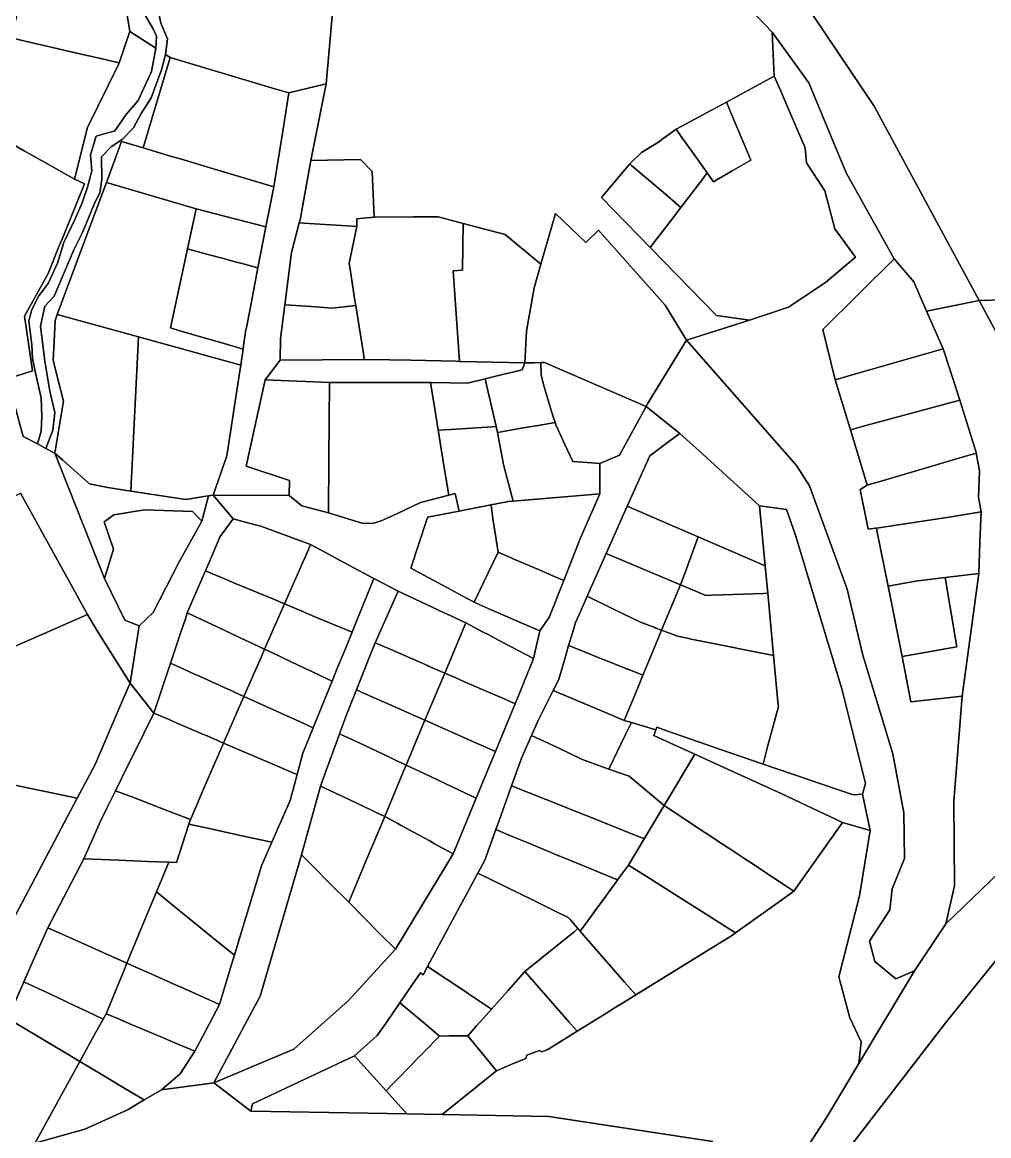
# Model space of a CAD drawing. Header units: inches. Extents: x 469449 to 472390, y 1000542 to 1004361.
# Drawn here: x 471092.8 to 471324.5, y 1002033.8 to 1002300.6 of the extents above; entities that cross this region are included whole.
import ezdxf

# ---------------------------------------------------------------- set-up
doc = ezdxf.new("R2010")
doc.units = ezdxf.units.IN
doc.header["$MEASUREMENT"] = 0
doc.layers.add('Gulele_10_07_New_Parcel', color=7, linetype='Continuous')

msp = doc.modelspace()

# ---------------------------------------------------------------- linework, layer by layer
at = {"layer": 'Gulele_10_07_New_Parcel'}
for points in [[(471251.23, 1002320.69), (471272.6, 1002298.27), (471273.08, 1002287.71), (471261.64, 1002281.48), (471258.09, 1002279.55), (471251.98, 1002276.29), (471249.56, 1002275.01), (471246.68, 1002272.92), (471246.54, 1002272.82), (471245.58, 1002272.04), (471241.28, 1002269.37), (471238.46, 1002266.68), (471231.7, 1002258.6), (471243.39, 1002246.63), (471259.3, 1002230.35), (471267.14, 1002229.24), (471252.05, 1002224.39), (471246.95, 1002232.78), (471230.94, 1002250.75), (471227.95, 1002247.86), (471220.63, 1002254.78), (471217.18, 1002242.67), (471208.57, 1002249.73), (471198.5, 1002252.42), (471192.56, 1002254.01), (471186.65, 1002253.96), (471177.19, 1002253.89), (471176.71, 1002264.84), (471173.91, 1002267.69), (471162.03, 1002267.48), (471165.68, 1002285.85), (471168.56, 1002318.31)], [(471279.62, 1002306.48), (471297.1, 1002280.54), (471322.23, 1002233.95), (471309.65, 1002231.37), (471306.57, 1002238.41), (471301.83, 1002243.9), (471290.32, 1002264.5), (471281.43, 1002286.13), (471272.6, 1002298.27), (471251.23, 1002320.69)], [(471168.56, 1002318.31), (471165.68, 1002285.85), (471156.73, 1002283.66), (471152.83, 1002284.83), (471128.26, 1002292.17), (471127.18, 1002292.87), (471127.67, 1002296.61), (471126.03, 1002300.41), (471125.19, 1002304.65)], [(471345.66, 1002234.6), (471322.23, 1002233.95), (471297.1, 1002280.54), (471279.62, 1002306.48)], [(471125.19, 1002304.65), (471126.03, 1002300.41), (471127.67, 1002296.61), (471127.18, 1002292.87), (471126.17, 1002289.23), (471123.7, 1002282.47), (471121.31, 1002278.75), (471119.5, 1002275.3), (471116.76, 1002272.48), (471114.19, 1002270.84), (471111.85, 1002268.36), (471111.94, 1002262.98), (471111.41, 1002259.62), (471110.3, 1002257.58), (471107.3, 1002250.21), (471105.17, 1002246.09), (471100.49, 1002234.97), (471098.23, 1002232.58), (471097.17, 1002227.75), (471098.23, 1002219.41), (471099.47, 1002212.2), (471100.67, 1002207.05), (471100.18, 1002202.84), (471098.51, 1002198.48), (471096.44, 1002199.57), (471097.32, 1002202.62), (471097.49, 1002206.15), (471097.36, 1002210.62), (471096.21, 1002215.47), (471095.24, 1002220.02), (471095.11, 1002223.3), (471094.4, 1002229.08), (471095.11, 1002231.78), (471096.79, 1002235.06), (471099.04, 1002238.02), (471101.29, 1002242.87), (471102.8, 1002247.79), (471105.49, 1002253.52), (471107.22, 1002257.33), (471108.5, 1002261.08), (471109.47, 1002265), (471109.16, 1002268.85), (471110.58, 1002273.28), (471114.99, 1002274.6), (471117.73, 1002278.53), (471120.65, 1002281.9), (471123.79, 1002288.79), (471124.86, 1002294.37), (471125.03, 1002297.31), (471124.32, 1002298.86), (471122.15, 1002302.56)], [(471122.15, 1002302.56), (471124.32, 1002298.86), (471125.03, 1002297.31), (471124.86, 1002294.37), (471118.64, 1002298.38), (471117.76, 1002303.78)], [(471327.06, 1002096.84), (471314.28, 1002084.52), (471316.35, 1002093.66), (471316.2, 1002113.96), (471318.17, 1002139.1), (471322.19, 1002168.5), (471322.35, 1002173.36), (471322.43, 1002175.84), (471322.56, 1002179.83), (471322.68, 1002183.3), (471322.11, 1002186.76), (471322.33, 1002193.05), (471322.31, 1002193.16), (471321.55, 1002197.33), (471321.52, 1002197.5), (471317.58, 1002210.07), (471315.18, 1002217.48), (471313.61, 1002222.33), (471309.65, 1002231.37), (471322.23, 1002233.95), (471332.8, 1002214.27)], [(471089.25, 1002215.13), (471093.05, 1002201.37), (471096.44, 1002199.57), (471098.51, 1002198.48), (471100.62, 1002197.37), (471112.58, 1002167.34), (471117.39, 1002157.34), (471120.87, 1002155.93), (471118.69, 1002142.19), (471114.65, 1002148.66), (471112.02, 1002152.87), (471109.85, 1002156.33), (471109.24, 1002157.32), (471108.47, 1002158.7), (471092.37, 1002187.77)], [(471088.2, 1002080.83), (471106.02, 1002114.66), (471110.19, 1002122.57), (471111.41, 1002125.39), (471116.16, 1002136.36), (471116.88, 1002138.03), (471118.25, 1002141.19), (471118.69, 1002142.19), (471124.34, 1002135.06), (471119.62, 1002125.46), (471118.16, 1002122.49), (471115.2, 1002116.45), (471113.14, 1002112.27), (471111.59, 1002109.12), (471107.61, 1002100.09), (471098.94, 1002083.61), (471096.83, 1002078.82), (471095.23, 1002075.19), (471093.24, 1002070.67), (471089.35, 1002061.84)], [(471258.39, 1002032.34), (471219.06, 1002038.39), (471193.53, 1002038.82), (471206.54, 1002049.33), (471210.23, 1002050.88), (471213.58, 1002052.27), (471213.83, 1002053.1), (471216.79, 1002054.17), (471217.42, 1002053.87), (471218.8, 1002054.45), (471225.82, 1002058.79), (471227.96, 1002060.11), (471232.07, 1002062.65), (471234.99, 1002064.46), (471236.7, 1002065.51), (471238.62, 1002066.71), (471239.91, 1002067.5), (471263.12, 1002081.85), (471263.82, 1002082.35), (471274.57, 1002090.02), (471277.81, 1002092.33), (471289.45, 1002108.81), (471296.11, 1002106.92), (471293.57, 1002091.27), (471288.57, 1002071.84), (471291.26, 1002062.03), (471293.95, 1002056.26), (471293.37, 1002051.07), (471285.78, 1002038.35), (471275.85, 1002023.02)], [(471335, 1002086.65), (471314.24, 1002060.88), (471286.04, 1002024.27), (471281.96, 1002018.83), (471275.85, 1002023.02), (471285.78, 1002038.35), (471293.37, 1002051.07), (471306.73, 1002073.26), (471314.28, 1002084.52), (471327.06, 1002096.84)], [(471324.54, 1001937.45), (471309.84, 1001982.46), (471302.12, 1002000.1), (471295.97, 1002009.52), (471288.77, 1002014.47), (471281.96, 1002018.83), (471286.04, 1002024.27), (471314.24, 1002060.88), (471335, 1002086.65)], [(471095.81, 1002031.95), (471107.86, 1002035.34), (471115.27, 1002038.72), (471117.87, 1002039.9), (471118.22, 1002040.06), (471122.06, 1002042.34), (471126.17, 1002044.78), (471138.73, 1002046.44), (471147.64, 1002039.65), (471185.04, 1002039), (471193.53, 1002038.82), (471219.06, 1002038.39), (471258.39, 1002032.34)]]:
    msp.add_lwpolyline(points, dxfattribs=at)
for points in [[(471118.64, 1002298.38), (471116.06, 1002290.89), (471111.65, 1002291.91), (471109.09, 1002292.5), (471103.13, 1002293.88), (471098.39, 1002294.98), (471097.31, 1002295.23), (471090.79, 1002296.74), (471091.13, 1002300.28), (471091.73, 1002302.84), (471093.07, 1002308.52), (471107.18, 1002306.66), (471108.2, 1002306.52), (471112.88, 1002305.9), (471113.17, 1002305.78), (471117.76, 1002303.78)], [(471108.46, 1002275.36), (471105.36, 1002263), (471099.27, 1002266.44), (471093.27, 1002269.83), (471086.69, 1002273.55), (471087.32, 1002277.04), (471088.76, 1002285.51), (471090.46, 1002293.24), (471090.79, 1002296.74), (471097.31, 1002295.23), (471098.39, 1002294.98), (471103.13, 1002293.88), (471109.09, 1002292.5), (471111.65, 1002291.91), (471116.06, 1002290.89), (471115.92, 1002290.48)], [(471124.86, 1002294.37), (471123.79, 1002288.79), (471120.65, 1002281.9), (471117.73, 1002278.53), (471114.99, 1002274.6), (471110.58, 1002273.28), (471109.16, 1002268.85), (471109.47, 1002265), (471108.5, 1002261.08), (471107.22, 1002257.33), (471105.49, 1002253.52), (471102.8, 1002247.79), (471101.29, 1002242.87), (471099.04, 1002238.02), (471096.79, 1002235.06), (471095.11, 1002231.78), (471094.4, 1002229.08), (471095.11, 1002223.3), (471095.24, 1002220.02), (471096.21, 1002215.47), (471097.36, 1002210.62), (471097.49, 1002206.15), (471097.32, 1002202.62), (471096.44, 1002199.57), (471093.05, 1002201.37), (471089.25, 1002215.13), (471095.24, 1002217.05), (471093.39, 1002230.15), (471099.01, 1002240.41), (471101.53, 1002246.62), (471102.68, 1002249.46), (471107.73, 1002261.91), (471105.36, 1002263), (471108.46, 1002275.36), (471115.92, 1002290.48), (471116.06, 1002290.89), (471118.64, 1002298.38)], [(471301.83, 1002243.9), (471284.74, 1002226.94), (471287.71, 1002214.91), (471291.35, 1002202.95), (471294.56, 1002192.41), (471295.41, 1002189.63), (471293.67, 1002188.62), (471295.65, 1002179.13), (471297.36, 1002179.35), (471297.61, 1002179.39), (471297.89, 1002178.01), (471300.44, 1002165.47), (471303.75, 1002148.63), (471305.89, 1002137.74), (471318.17, 1002139.1), (471316.2, 1002113.96), (471316.35, 1002093.66), (471314.28, 1002084.52), (471306.73, 1002073.26), (471302.29, 1002071.33), (471297.26, 1002075.48), (471295.92, 1002080.37), (471300.81, 1002087.88), (471301.4, 1002092.92), (471304.36, 1002100.18), (471304.21, 1002111.14), (471301.55, 1002125.3), (471294.31, 1002148.94), (471290.61, 1002164.77), (471281.58, 1002189.49), (471278.47, 1002194.36), (471252.05, 1002224.39), (471267.14, 1002229.24), (471276.54, 1002232.35), (471285.42, 1002238.27), (471292.57, 1002244.3), (471287.61, 1002251.12), (471285.21, 1002260.25), (471280.84, 1002266.93), (471280.51, 1002270.55), (471276.28, 1002280.32), (471274.97, 1002283.36), (471273.08, 1002287.71), (471272.6, 1002298.27), (471281.43, 1002286.13), (471290.32, 1002264.5)], [(471128.26, 1002292.17), (471121.81, 1002270.48), (471116.65, 1002272.02), (471113.02, 1002262.24), (471109.78, 1002253.52), (471101.22, 1002230.57), (471100.69, 1002229.14), (471100.37, 1002222.46), (471100.24, 1002219.67), (471100.82, 1002217.34), (471102.68, 1002209.82), (471100.85, 1002198.76), (471100.62, 1002197.37), (471098.51, 1002198.48), (471100.18, 1002202.84), (471100.67, 1002207.05), (471099.47, 1002212.2), (471098.23, 1002219.41), (471097.17, 1002227.75), (471098.23, 1002232.58), (471100.49, 1002234.97), (471105.17, 1002246.09), (471107.3, 1002250.21), (471110.3, 1002257.58), (471111.41, 1002259.62), (471111.94, 1002262.98), (471111.85, 1002268.36), (471114.19, 1002270.84), (471116.76, 1002272.48), (471119.5, 1002275.3), (471121.31, 1002278.75), (471123.7, 1002282.47), (471126.17, 1002289.23), (471127.18, 1002292.87)], [(471155.26, 1002274.53), (471153.11, 1002261.2), (471138.91, 1002265.41), (471130.98, 1002267.77), (471128.34, 1002268.55), (471124.92, 1002269.56), (471121.81, 1002270.48), (471128.26, 1002292.17), (471152.83, 1002284.83), (471156.73, 1002283.66)], [(471162.03, 1002267.48), (471159.45, 1002253.28), (471159.25, 1002252.54), (471157.41, 1002245.45), (471155.77, 1002232.92), (471154.71, 1002224.81), (471154.64, 1002219.66), (471151.09, 1002214.89), (471146.54, 1002194.21), (471156.9, 1002190.78), (471156.82, 1002187.16), (471138.63, 1002187.3), (471141.88, 1002196.7), (471144.84, 1002215.97), (471145.2, 1002218.42), (471145.77, 1002222.27), (471145.9, 1002223.17), (471146.46, 1002226.96), (471146.49, 1002227.08), (471147.51, 1002232.36), (471148.1, 1002235.39), (471149.34, 1002241.76), (471151.25, 1002251.61), (471153.11, 1002261.2), (471155.26, 1002274.53), (471156.73, 1002283.66), (471165.68, 1002285.85)], [(471280.84, 1002266.93), (471285.21, 1002260.25), (471287.61, 1002251.12), (471292.57, 1002244.3), (471285.42, 1002238.27), (471276.54, 1002232.35), (471267.14, 1002229.24), (471259.3, 1002230.35), (471243.39, 1002246.63), (471244.89, 1002248.6), (471248.44, 1002253.23), (471250.72, 1002256.22), (471256, 1002263.12), (471257.05, 1002264.49), (471258.53, 1002262.38), (471259.78, 1002263.11), (471263.02, 1002264.99), (471267.53, 1002267.6), (471265.92, 1002271.39), (471263.84, 1002276.3), (471261.64, 1002281.48), (471273.08, 1002287.71), (471274.97, 1002283.36), (471276.28, 1002280.32), (471280.51, 1002270.55)], [(471259.78, 1002263.11), (471258.53, 1002262.38), (471257.05, 1002264.49), (471256.05, 1002265.9), (471253.89, 1002268.93), (471250.99, 1002273.01), (471249.56, 1002275.01), (471251.98, 1002276.29), (471258.09, 1002279.55), (471261.64, 1002281.48), (471263.84, 1002276.3), (471265.92, 1002271.39), (471267.53, 1002267.6), (471263.02, 1002264.99)], [(471256, 1002263.12), (471250.72, 1002256.22), (471246.45, 1002259.86), (471242.45, 1002263.28), (471239, 1002266.21), (471238.46, 1002266.68), (471241.28, 1002269.37), (471245.58, 1002272.04), (471246.54, 1002272.82), (471246.68, 1002272.92), (471249.56, 1002275.01), (471250.99, 1002273.01), (471253.89, 1002268.93), (471256.05, 1002265.9), (471257.05, 1002264.49)], [(471095.24, 1002217.05), (471089.25, 1002215.13), (471087.69, 1002228.06), (471087.2, 1002237.35), (471087, 1002241.24), (471086.65, 1002247.86), (471085.65, 1002251.67), (471085.34, 1002263.32), (471085.32, 1002263.9), (471085.69, 1002267.97), (471086.69, 1002273.55), (471093.27, 1002269.83), (471099.27, 1002266.44), (471105.36, 1002263), (471107.73, 1002261.91), (471102.68, 1002249.46), (471101.53, 1002246.62), (471099.01, 1002240.41), (471093.39, 1002230.15)], [(471153.11, 1002261.2), (471151.25, 1002251.61), (471139.19, 1002254.68), (471134.49, 1002255.88), (471113.02, 1002262.24), (471116.65, 1002272.02), (471121.81, 1002270.48), (471124.92, 1002269.56), (471128.34, 1002268.55), (471130.98, 1002267.77), (471138.91, 1002265.41)], [(471173.05, 1002253.51), (471173.05, 1002251.66), (471171.92, 1002251.73), (471160.34, 1002252.47), (471159.25, 1002252.54), (471159.45, 1002253.28), (471162.03, 1002267.48), (471173.91, 1002267.69), (471176.71, 1002264.84), (471177.19, 1002253.89)], [(471244.89, 1002248.6), (471243.39, 1002246.63), (471231.7, 1002258.6), (471238.46, 1002266.68), (471239, 1002266.21), (471242.45, 1002263.28), (471246.45, 1002259.86), (471250.72, 1002256.22), (471248.44, 1002253.23)], [(471145.77, 1002222.27), (471145.2, 1002218.42), (471120.71, 1002225.19), (471112.53, 1002227.45), (471106.72, 1002229.05), (471101.22, 1002230.57), (471109.78, 1002253.52), (471113.02, 1002262.24), (471134.49, 1002255.88), (471132.43, 1002246.3), (471131.08, 1002240.02), (471128.35, 1002227.34), (471130.86, 1002226.61), (471141.23, 1002223.59)], [(471151.25, 1002251.61), (471149.34, 1002241.76), (471145.22, 1002242.86), (471144.43, 1002243.07), (471140.74, 1002244.06), (471137.28, 1002244.99), (471132.43, 1002246.3), (471134.49, 1002255.88), (471139.19, 1002254.68)], [(471196.12, 1002241.05), (471197.67, 1002219.34), (471196.79, 1002219.36), (471186.02, 1002219.62), (471180.93, 1002219.7), (471174.83, 1002219.8), (471174.6, 1002221.22), (471172.87, 1002232.15), (471172.78, 1002232.74), (471172.67, 1002233.42), (471171.48, 1002240.88), (471171.17, 1002242.87), (471173.05, 1002251.66), (471173.05, 1002253.51), (471177.19, 1002253.89), (471186.65, 1002253.96), (471192.56, 1002254.01), (471198.5, 1002252.42), (471198.34, 1002241.2)], [(471220.63, 1002254.78), (471227.95, 1002247.86), (471230.94, 1002250.75), (471246.95, 1002232.78), (471252.05, 1002224.39), (471242.73, 1002209.17), (471242.37, 1002208.49), (471221.74, 1002217.45), (471218.05, 1002219.05), (471217.17, 1002219.04), (471215.53, 1002219.02), (471213.46, 1002219), (471213.29, 1002219), (471213.68, 1002226.57), (471215.56, 1002236.99), (471217.18, 1002242.67)], [(471172.78, 1002232.74), (471167.12, 1002232.12), (471162.15, 1002232.47), (471155.77, 1002232.92), (471157.41, 1002245.45), (471159.25, 1002252.54), (471160.34, 1002252.47), (471171.92, 1002251.73), (471173.05, 1002251.66), (471171.17, 1002242.87), (471171.48, 1002240.88), (471172.67, 1002233.42)], [(471196.12, 1002241.05), (471198.34, 1002241.2), (471198.5, 1002252.42), (471208.57, 1002249.73), (471217.18, 1002242.67), (471215.56, 1002236.99), (471213.68, 1002226.57), (471213.29, 1002219), (471197.67, 1002219.34)], [(471145.9, 1002223.17), (471145.77, 1002222.27), (471141.23, 1002223.59), (471130.86, 1002226.61), (471128.35, 1002227.34), (471131.08, 1002240.02), (471132.43, 1002246.3), (471137.28, 1002244.99), (471140.74, 1002244.06), (471144.43, 1002243.07), (471145.22, 1002242.86), (471149.34, 1002241.76), (471148.1, 1002235.39), (471147.51, 1002232.36), (471146.49, 1002227.08), (471146.46, 1002226.96)], [(471292.9, 1002216.4), (471287.71, 1002214.91), (471284.74, 1002226.94), (471301.83, 1002243.9), (471306.57, 1002238.41), (471309.65, 1002231.37), (471313.61, 1002222.33), (471309.16, 1002221.06)], [(471348.42, 1002234.68), (471350.63, 1002214.14), (471332.8, 1002214.27), (471322.23, 1002233.95), (471345.66, 1002234.6)], [(471162.15, 1002232.47), (471167.12, 1002232.12), (471172.78, 1002232.74), (471172.87, 1002232.15), (471174.6, 1002221.22), (471174.83, 1002219.8), (471154.64, 1002219.66), (471154.71, 1002224.81), (471155.77, 1002232.92)], [(471120.71, 1002225.19), (471118.88, 1002188.25), (471113.34, 1002189.08), (471108.97, 1002189.97), (471102.52, 1002195.68), (471100.62, 1002197.37), (471100.85, 1002198.76), (471102.68, 1002209.82), (471100.82, 1002217.34), (471100.24, 1002219.67), (471100.37, 1002222.46), (471100.69, 1002229.14), (471101.22, 1002230.57), (471106.72, 1002229.05), (471112.53, 1002227.45)], [(471136.34, 1002186.93), (471132.05, 1002186.27), (471118.88, 1002188.25), (471120.71, 1002225.19), (471145.2, 1002218.42), (471144.84, 1002215.97), (471141.88, 1002196.7), (471138.63, 1002187.3), (471137.48, 1002187.12)], [(471306.73, 1002073.26), (471293.37, 1002051.07), (471293.95, 1002056.26), (471291.26, 1002062.03), (471288.57, 1002071.84), (471293.57, 1002091.27), (471296.11, 1002106.92), (471294.29, 1002115.6), (471294.96, 1002118.19), (471289.29, 1002140.89), (471278.19, 1002177.72), (471276.07, 1002183.87), (471269.61, 1002184.74), (471261.61, 1002191.99), (471256, 1002197.07), (471250.46, 1002202.09), (471242.37, 1002208.49), (471242.73, 1002209.17), (471252.05, 1002224.39), (471278.47, 1002194.36), (471281.58, 1002189.49), (471290.61, 1002164.77), (471294.31, 1002148.94), (471301.55, 1002125.3), (471304.21, 1002111.14), (471304.36, 1002100.18), (471301.4, 1002092.92), (471300.81, 1002087.88), (471295.92, 1002080.37), (471297.26, 1002075.48), (471302.29, 1002071.33)], [(471295.05, 1002203.95), (471291.35, 1002202.95), (471287.71, 1002214.91), (471292.9, 1002216.4), (471309.16, 1002221.06), (471313.61, 1002222.33), (471315.18, 1002217.48), (471317.58, 1002210.07)], [(471180.93, 1002219.7), (471186.02, 1002219.62), (471196.79, 1002219.36), (471197.67, 1002219.34), (471213.29, 1002219), (471212.7, 1002217.33), (471210.76, 1002216.86), (471208.56, 1002216.33), (471203.81, 1002215.18), (471199.53, 1002214.15), (471190.92, 1002214.27), (471190.66, 1002214.27), (471189.9, 1002214.27), (471185.57, 1002214.27), (471171.08, 1002214.27), (471166.49, 1002214.27), (471151.09, 1002214.89), (471154.64, 1002219.66), (471174.83, 1002219.8)], [(471212.55, 1002203.3), (471206.77, 1002202.29), (471206.44, 1002203.71), (471204.77, 1002211.01), (471204.71, 1002211.23), (471203.81, 1002215.18), (471208.56, 1002216.33), (471210.76, 1002216.86), (471212.7, 1002217.33), (471213.29, 1002219), (471213.46, 1002219), (471215.53, 1002219.02), (471217.17, 1002219.04), (471217.21, 1002216.02), (471217.95, 1002213.2), (471218.18, 1002212.42), (471220.06, 1002206.29), (471220.55, 1002204.7), (471216.53, 1002204)], [(471236.04, 1002196.88), (471231.28, 1002194.83), (471227.23, 1002195.18), (471224.82, 1002195.38), (471222.85, 1002199.59), (471221.68, 1002202.09), (471220.72, 1002204.15), (471220.55, 1002204.7), (471220.06, 1002206.29), (471218.18, 1002212.42), (471217.95, 1002213.2), (471217.21, 1002216.02), (471217.17, 1002219.04), (471218.05, 1002219.05), (471221.74, 1002217.45), (471242.37, 1002208.49)], [(471166.35, 1002196.02), (471166.26, 1002183.03), (471159.82, 1002184.71), (471156.82, 1002187.16), (471156.9, 1002190.78), (471146.54, 1002194.21), (471151.09, 1002214.89), (471166.49, 1002214.27)], [(471178.9, 1002181.09), (471176.77, 1002180.47), (471174.32, 1002180.55), (471170.91, 1002181.6), (471166.26, 1002183.03), (471166.35, 1002196.02), (471166.49, 1002214.27), (471171.08, 1002214.27), (471185.57, 1002214.27), (471189.9, 1002214.27), (471190.66, 1002214.27), (471191.86, 1002206.93), (471192.53, 1002202.86), (471192.6, 1002202.42), (471193.18, 1002198.84), (471194.3, 1002192.02), (471195.08, 1002187.25), (471188.64, 1002185.58), (471188.3, 1002185.5), (471182.75, 1002182.89), (471180.27, 1002181.73)], [(471203.81, 1002215.18), (471204.71, 1002211.23), (471204.77, 1002211.01), (471206.44, 1002203.71), (471205.45, 1002203.65), (471199.36, 1002203.28), (471195.65, 1002203.05), (471195.55, 1002203.04), (471192.53, 1002202.86), (471191.86, 1002206.93), (471190.66, 1002214.27), (471190.92, 1002214.27), (471199.53, 1002214.15)], [(471189.99, 1002074.35), (471188.91, 1002072.33), (471188.29, 1002072.77), (471186.34, 1002069.93), (471184.58, 1002067.38), (471183.38, 1002065.63), (471180.28, 1002061.13), (471177.95, 1002057.75), (471172.48, 1002052.91), (471147.99, 1002041.4), (471147.64, 1002039.65), (471138.73, 1002046.44), (471157.93, 1002054.47), (471170.96, 1002066.06), (471182.27, 1002078.45), (471188.53, 1002088.75), (471190.61, 1002092.17), (471196.16, 1002101.29), (471201.64, 1002114.62), (471204.83, 1002122.37), (471206.26, 1002125.84), (471209.77, 1002134.39), (471210.96, 1002137.29), (471213.14, 1002142.57), (471213.26, 1002142.87), (471213.85, 1002144.3), (471214.07, 1002144.83), (471214.4, 1002145.62), (471215.41, 1002148.1), (471216.88, 1002154.75), (471219.2, 1002158.08), (471219.26, 1002158.22), (471222.65, 1002166.85), (471226.67, 1002177.05), (471226.74, 1002177.2), (471231.29, 1002187.62), (471231.29, 1002187.86), (471231.28, 1002191.93), (471231.28, 1002194.83), (471236.04, 1002196.88), (471242.37, 1002208.49), (471250.46, 1002202.09), (471248.14, 1002200.37), (471243.25, 1002196.73), (471237.86, 1002184.63), (471232.83, 1002173.32), (471228.26, 1002163.05), (471226.71, 1002159.57), (471225.47, 1002156.79), (471224.81, 1002154.53), (471223.82, 1002151.21), (471222.63, 1002147.18), (471221.37, 1002142.93), (471220.12, 1002140.46), (471219.57, 1002139.36), (471216.66, 1002133.62), (471216.5, 1002133.24), (471214.94, 1002129.7), (471212.53, 1002124.21), (471212.44, 1002124.01), (471210.15, 1002117.64), (471207.15, 1002109.28), (471206.37, 1002107.11), (471203.74, 1002099.79), (471202.04, 1002096.64), (471195.43, 1002084.41)], [(471300.14, 1002191.02), (471295.41, 1002189.63), (471294.56, 1002192.41), (471291.35, 1002202.95), (471295.05, 1002203.95), (471317.58, 1002210.07), (471321.52, 1002197.5), (471321.55, 1002197.33), (471317.39, 1002196.11)], [(471208.28, 1002194.33), (471210.18, 1002187.01), (471210.49, 1002185.84), (471209.28, 1002185.74), (471208.99, 1002185.68), (471205.2, 1002184.94), (471200.36, 1002183.99), (471199.44, 1002183.81), (471197.57, 1002183.45), (471196.59, 1002187.65), (471195.08, 1002187.25), (471194.3, 1002192.02), (471193.18, 1002198.84), (471192.6, 1002202.42), (471192.53, 1002202.86), (471195.55, 1002203.04), (471195.65, 1002203.05), (471199.36, 1002203.28), (471205.45, 1002203.65), (471206.44, 1002203.71), (471206.77, 1002202.29), (471206.86, 1002201.91), (471208.21, 1002194.6)], [(471220.93, 1002186.74), (471210.49, 1002185.84), (471210.18, 1002187.01), (471208.28, 1002194.33), (471208.21, 1002194.6), (471206.86, 1002201.91), (471206.77, 1002202.29), (471212.55, 1002203.3), (471216.53, 1002204), (471220.55, 1002204.7), (471220.72, 1002204.15), (471221.68, 1002202.09), (471222.85, 1002199.59), (471224.82, 1002195.38), (471227.23, 1002195.18), (471231.28, 1002194.83), (471231.28, 1002191.93), (471231.29, 1002187.86), (471231.29, 1002187.62), (471221.97, 1002186.82)], [(471269.61, 1002184.74), (471270.95, 1002170.37), (471254.9, 1002177.28), (471251.53, 1002178.74), (471237.86, 1002184.63), (471243.25, 1002196.73), (471248.14, 1002200.37), (471250.46, 1002202.09), (471256, 1002197.07), (471261.61, 1002191.99)], [(471102.52, 1002195.68), (471108.97, 1002189.97), (471113.34, 1002189.08), (471118.88, 1002188.25), (471132.05, 1002186.27), (471136.34, 1002186.93), (471137.48, 1002187.12), (471135.89, 1002181.04), (471133.67, 1002183.34), (471122.13, 1002183.78), (471114.8, 1002182.52), (471112.43, 1002180.89), (471114.73, 1002174.3), (471112.58, 1002167.34), (471100.62, 1002197.37)], [(471297.36, 1002179.35), (471295.65, 1002179.13), (471293.67, 1002188.62), (471295.41, 1002189.63), (471300.14, 1002191.02), (471317.39, 1002196.11), (471321.55, 1002197.33), (471322.31, 1002193.16), (471322.33, 1002193.05), (471322.11, 1002186.76), (471322.68, 1002183.3), (471315.49, 1002182.06), (471297.61, 1002179.39)], [(471108.47, 1002158.7), (471077.21, 1002144.99), (471075.56, 1002154.98), (471067.05, 1002174.87), (471092.37, 1002187.77)], [(471143.36, 1002181.58), (471142.74, 1002180.73), (471140.25, 1002177.34), (471136.73, 1002169.14), (471135.24, 1002165.67), (471132.39, 1002159.05), (471131.92, 1002157.64), (471131.01, 1002154.93), (471128.35, 1002147.02), (471124.34, 1002135.06), (471118.69, 1002142.19), (471120.87, 1002155.93), (471124.2, 1002159.12), (471130.34, 1002171.12), (471135.89, 1002181.04), (471137.48, 1002187.12), (471138.63, 1002187.3)], [(471197.57, 1002183.45), (471190.03, 1002181.97), (471189.84, 1002181.42), (471186, 1002169.76), (471193.61, 1002165.68), (471195.85, 1002164.48), (471198.15, 1002163.25), (471201.19, 1002161.62), (471201.61, 1002161.4), (471205.26, 1002159.81), (471207.48, 1002158.84), (471211.33, 1002157.16), (471216.88, 1002154.75), (471215.41, 1002148.1), (471208.06, 1002151.96), (471204.5, 1002153.84), (471203.15, 1002154.54), (471199.13, 1002156.66), (471195.24, 1002158.49), (471193.96, 1002159.09), (471192.29, 1002159.87), (471182.96, 1002164.26), (471177.12, 1002167.29), (471173.34, 1002169.32), (471167.99, 1002172.2), (471166.37, 1002173.07), (471161.96, 1002175.44), (471150.06, 1002179.81), (471146.56, 1002180.73), (471143.36, 1002181.58), (471138.63, 1002187.3), (471156.82, 1002187.16), (471159.82, 1002184.71), (471166.26, 1002183.03), (471170.91, 1002181.6), (471174.32, 1002180.55), (471176.77, 1002180.47), (471178.9, 1002181.09), (471180.27, 1002181.73), (471182.75, 1002182.89), (471188.3, 1002185.5), (471188.64, 1002185.58), (471195.08, 1002187.25), (471196.59, 1002187.65)], [(471226.67, 1002177.05), (471222.65, 1002166.85), (471221.7, 1002167.26), (471219.49, 1002168.2), (471217.12, 1002169.21), (471211.44, 1002171.64), (471210.84, 1002171.89), (471210.01, 1002172.25), (471206.89, 1002173.58), (471205.68, 1002181.68), (471205.3, 1002184.22), (471205.2, 1002184.94), (471208.99, 1002185.68), (471209.28, 1002185.74), (471210.49, 1002185.84), (471220.93, 1002186.74), (471221.97, 1002186.82), (471231.29, 1002187.62), (471226.74, 1002177.2)], [(471135.89, 1002181.04), (471130.34, 1002171.12), (471124.2, 1002159.12), (471120.87, 1002155.93), (471117.39, 1002157.34), (471112.58, 1002167.34), (471114.73, 1002174.3), (471112.43, 1002180.89), (471114.8, 1002182.52), (471122.13, 1002183.78), (471133.67, 1002183.34)], [(471203.51, 1002166.49), (471201.19, 1002161.62), (471198.15, 1002163.25), (471195.85, 1002164.48), (471193.61, 1002165.68), (471186, 1002169.76), (471189.84, 1002181.42), (471190.03, 1002181.97), (471197.57, 1002183.45), (471199.44, 1002183.81), (471200.36, 1002183.99), (471205.2, 1002184.94), (471205.3, 1002184.22), (471205.68, 1002181.68), (471206.89, 1002173.58)], [(471251.73, 1002168.72), (471250.65, 1002165.8), (471232.83, 1002173.32), (471237.86, 1002184.63), (471251.53, 1002178.74), (471254.9, 1002177.28)], [(471294.29, 1002115.6), (471291.99, 1002115.48), (471270.42, 1002122.79), (471271.6, 1002127.25), (471273.16, 1002133.14), (471274.09, 1002136.64), (471274.06, 1002136.98), (471272.95, 1002148.87), (471271.56, 1002163.78), (471270.95, 1002170.37), (471269.61, 1002184.74), (471276.07, 1002183.87), (471278.19, 1002177.72), (471289.29, 1002140.89), (471294.96, 1002118.19)], [(471158.43, 1002167.41), (471155.7, 1002161.21), (471152.87, 1002162.39), (471151.53, 1002162.95), (471143.71, 1002166.22), (471141.68, 1002167.07), (471136.73, 1002169.14), (471140.25, 1002177.34), (471142.74, 1002180.73), (471143.36, 1002181.58), (471146.56, 1002180.73), (471150.06, 1002179.81), (471161.96, 1002175.44), (471161.68, 1002174.81)], [(471307, 1002166.67), (471300.44, 1002165.47), (471297.89, 1002178.01), (471297.61, 1002179.39), (471315.49, 1002182.06), (471322.68, 1002183.3), (471322.56, 1002179.83), (471322.43, 1002175.84), (471322.35, 1002173.36), (471322.19, 1002168.5), (471314.06, 1002167.52)], [(471258.25, 1002163.31), (471256.69, 1002163.25), (471255.62, 1002163.7), (471254.44, 1002164.2), (471250.65, 1002165.8), (471251.73, 1002168.72), (471254.9, 1002177.28), (471270.95, 1002170.37), (471271.56, 1002163.78), (471270.51, 1002163.74), (471265.69, 1002163.57)], [(471173.35, 1002158.03), (471171.89, 1002154.44), (471167.83, 1002156.14), (471163.38, 1002157.99), (471160.95, 1002159.01), (471159.67, 1002159.55), (471155.7, 1002161.21), (471158.43, 1002167.41), (471161.68, 1002174.81), (471161.96, 1002175.44), (471166.37, 1002173.07), (471167.99, 1002172.2), (471173.34, 1002169.32), (471177.12, 1002167.29)], [(471219.2, 1002158.08), (471216.88, 1002154.75), (471211.33, 1002157.16), (471207.48, 1002158.84), (471205.26, 1002159.81), (471201.61, 1002161.4), (471201.19, 1002161.62), (471203.51, 1002166.49), (471206.89, 1002173.58), (471210.01, 1002172.25), (471210.84, 1002171.89), (471211.44, 1002171.64), (471217.12, 1002169.21), (471219.49, 1002168.2), (471221.7, 1002167.26), (471222.65, 1002166.85), (471219.26, 1002158.22)], [(471250.65, 1002165.8), (471246.11, 1002154.9), (471244.72, 1002155.43), (471244.49, 1002155.52), (471241.45, 1002156.68), (471241.17, 1002156.79), (471234.45, 1002160.05), (471228.26, 1002163.05), (471232.83, 1002173.32)], [(471155.7, 1002161.21), (471150.93, 1002150.34), (471146.98, 1002152.19), (471146.57, 1002152.39), (471139.52, 1002155.7), (471137.14, 1002156.82), (471132.39, 1002159.05), (471135.24, 1002165.67), (471136.73, 1002169.14), (471141.68, 1002167.07), (471143.71, 1002166.22), (471151.53, 1002162.95), (471152.87, 1002162.39)], [(471318.17, 1002139.1), (471305.89, 1002137.74), (471303.75, 1002148.63), (471316.85, 1002150.94), (471314.06, 1002167.52), (471322.19, 1002168.5)], [(471182.96, 1002164.26), (471177.47, 1002151.9), (471175.62, 1002147.3), (471174.15, 1002143.64), (471172.92, 1002140.6), (471171.25, 1002136.46), (471170.35, 1002134), (471168.92, 1002130.11), (471168.4, 1002128.68), (471165.76, 1002121.52), (471164.3, 1002117.53), (471159.79, 1002101.05), (471149.9, 1002067.17), (471138.73, 1002046.44), (471126.17, 1002044.78), (471130.71, 1002048.62), (471134.23, 1002053.98), (471136.12, 1002057.61), (471140.08, 1002065.21), (471143.22, 1002075.55), (471143.67, 1002077.01), (471145.47, 1002082.94), (471146.74, 1002087.11), (471150.17, 1002098.4), (471152.66, 1002104.08), (471157.05, 1002114.08), (471158.72, 1002120.29), (471160.1, 1002125.43), (471162.59, 1002131.55), (471164.59, 1002136.48), (471167.13, 1002142.73), (471168.28, 1002145.54), (471170.37, 1002150.68), (471171.89, 1002154.44), (471173.35, 1002158.03), (471177.12, 1002167.29)], [(471255.62, 1002163.7), (471256.69, 1002163.25), (471258.25, 1002163.31), (471265.69, 1002163.57), (471270.51, 1002163.74), (471271.56, 1002163.78), (471272.95, 1002148.87), (471265.68, 1002150.32), (471262.56, 1002150.94), (471253.18, 1002152.8), (471252.28, 1002152.98), (471249.9, 1002153.45), (471249.49, 1002153.61), (471246.11, 1002154.9), (471250.65, 1002165.8), (471254.44, 1002164.2)], [(471300.44, 1002165.47), (471307, 1002166.67), (471314.06, 1002167.52), (471316.85, 1002150.94), (471303.75, 1002148.63)], [(471199.13, 1002156.66), (471194.1, 1002144.64), (471190.25, 1002146.32), (471189.98, 1002146.44), (471188.57, 1002147.06), (471182.44, 1002149.73), (471180.99, 1002150.36), (471177.47, 1002151.9), (471182.96, 1002164.26), (471192.29, 1002159.87), (471193.96, 1002159.09), (471195.24, 1002158.49)], [(471242.17, 1002145.42), (471241.63, 1002144.1), (471237.81, 1002145.63), (471237.7, 1002145.67), (471236.98, 1002145.96), (471236.53, 1002146.14), (471229.68, 1002148.87), (471229.57, 1002148.91), (471229.21, 1002149.06), (471223.82, 1002151.21), (471224.81, 1002154.53), (471225.47, 1002156.79), (471226.71, 1002159.57), (471228.26, 1002163.05), (471234.45, 1002160.05), (471241.17, 1002156.79), (471241.45, 1002156.68), (471244.49, 1002155.52), (471244.72, 1002155.43), (471246.11, 1002154.9), (471244.5, 1002151.01), (471243.05, 1002147.54)], [(471168.28, 1002145.54), (471167.13, 1002142.73), (471164.4, 1002144.01), (471162.22, 1002145.03), (471160.49, 1002145.85), (471155.59, 1002148.15), (471154.16, 1002148.82), (471150.93, 1002150.34), (471155.7, 1002161.21), (471159.67, 1002159.55), (471160.95, 1002159.01), (471163.38, 1002157.99), (471167.83, 1002156.14), (471171.89, 1002154.44), (471170.37, 1002150.68)], [(471110.19, 1002122.57), (471106.02, 1002114.66), (471091.41, 1002117.68), (471084.95, 1002119.02), (471065.03, 1002123.15), (471067.63, 1002123.9), (471073.83, 1002128.65), (471077.37, 1002144.07), (471077.21, 1002144.99), (471108.47, 1002158.7), (471109.24, 1002157.32), (471109.85, 1002156.33), (471112.02, 1002152.87), (471114.65, 1002148.66), (471118.69, 1002142.19), (471118.25, 1002141.19), (471116.88, 1002138.03), (471116.16, 1002136.36), (471111.41, 1002125.39)], [(471150.16, 1002148.6), (471145.97, 1002139.06), (471142.2, 1002140.76), (471141.95, 1002140.87), (471135.49, 1002143.79), (471133.97, 1002144.48), (471130.68, 1002145.97), (471128.35, 1002147.02), (471131.01, 1002154.93), (471131.92, 1002157.64), (471132.39, 1002159.05), (471137.14, 1002156.82), (471139.52, 1002155.7), (471146.57, 1002152.39), (471146.98, 1002152.19), (471150.93, 1002150.34)], [(471213.14, 1002142.57), (471210.96, 1002137.29), (471208.17, 1002138.51), (471205.17, 1002139.82), (471198.85, 1002142.57), (471197.67, 1002143.08), (471197.37, 1002143.22), (471194.1, 1002144.64), (471199.13, 1002156.66), (471203.15, 1002154.54), (471204.5, 1002153.84), (471208.06, 1002151.96), (471215.41, 1002148.1), (471214.4, 1002145.62), (471214.07, 1002144.83), (471213.85, 1002144.3), (471213.26, 1002142.87)], [(471273.16, 1002133.14), (471271.6, 1002127.25), (471270.42, 1002122.79), (471260.25, 1002126.32), (471247.38, 1002130.8), (471244.97, 1002131.64), (471244.73, 1002131.03), (471244.13, 1002131.2), (471240.7, 1002132.23), (471238.87, 1002132.78), (471237.14, 1002133.3), (471240.21, 1002140.69), (471241.63, 1002144.1), (471242.17, 1002145.42), (471243.05, 1002147.54), (471244.5, 1002151.01), (471246.11, 1002154.9), (471249.49, 1002153.61), (471249.9, 1002153.45), (471252.28, 1002152.98), (471253.18, 1002152.8), (471262.56, 1002150.94), (471265.68, 1002150.32), (471272.95, 1002148.87), (471274.06, 1002136.98), (471274.09, 1002136.64)], [(471194.1, 1002144.64), (471189.36, 1002133.32), (471185.37, 1002135.09), (471182.68, 1002136.28), (471177.79, 1002138.44), (471177.17, 1002138.72), (471174.88, 1002139.73), (471172.92, 1002140.6), (471174.15, 1002143.64), (471175.62, 1002147.3), (471177.47, 1002151.9), (471180.99, 1002150.36), (471182.44, 1002149.73), (471188.57, 1002147.06), (471189.98, 1002146.44), (471190.25, 1002146.32)], [(471164.59, 1002136.48), (471162.59, 1002131.55), (471158.6, 1002133.35), (471149.69, 1002137.38), (471145.97, 1002139.06), (471150.16, 1002148.6), (471150.93, 1002150.34), (471154.16, 1002148.82), (471155.59, 1002148.15), (471160.49, 1002145.85), (471162.22, 1002145.03), (471164.4, 1002144.01), (471167.13, 1002142.73)], [(471240.21, 1002140.69), (471237.14, 1002133.3), (471233.21, 1002134.95), (471220.12, 1002140.46), (471221.37, 1002142.93), (471222.63, 1002147.18), (471223.82, 1002151.21), (471229.21, 1002149.06), (471229.57, 1002148.91), (471229.68, 1002148.87), (471236.53, 1002146.14), (471236.98, 1002145.96), (471237.7, 1002145.67), (471237.81, 1002145.63), (471241.63, 1002144.1)], [(471141.2, 1002128.2), (471141.05, 1002127.87), (471137.14, 1002129.56), (471136.28, 1002129.93), (471129.58, 1002132.81), (471128.2, 1002133.4), (471124.34, 1002135.06), (471128.35, 1002147.02), (471130.68, 1002145.97), (471133.97, 1002144.48), (471135.49, 1002143.79), (471141.95, 1002140.87), (471142.2, 1002140.76), (471145.97, 1002139.06)], [(471209.77, 1002134.39), (471206.26, 1002125.84), (471201.2, 1002128.08), (471192.76, 1002131.82), (471189.36, 1002133.32), (471194.1, 1002144.64), (471197.37, 1002143.22), (471197.67, 1002143.08), (471198.85, 1002142.57), (471205.17, 1002139.82), (471208.17, 1002138.51), (471210.96, 1002137.29)], [(471160.1, 1002125.43), (471158.72, 1002120.29), (471157.53, 1002120.8), (471152.92, 1002122.78), (471144.79, 1002126.27), (471141.05, 1002127.87), (471141.2, 1002128.2), (471145.97, 1002139.06), (471149.69, 1002137.38), (471158.6, 1002133.35), (471162.59, 1002131.55)], [(471187.13, 1002127.99), (471184.86, 1002122.57), (471182.76, 1002123.56), (471180.7, 1002124.53), (471172.23, 1002128.54), (471172.03, 1002128.63), (471168.92, 1002130.11), (471170.35, 1002134), (471171.25, 1002136.46), (471172.92, 1002140.6), (471174.88, 1002139.73), (471177.17, 1002138.72), (471177.79, 1002138.44), (471182.68, 1002136.28), (471185.37, 1002135.09), (471189.36, 1002133.32)], [(471235.39, 1002125.6), (471233.47, 1002121.64), (471227.32, 1002123.87), (471226.88, 1002124.03), (471221.11, 1002126.77), (471214.94, 1002129.7), (471216.5, 1002133.24), (471216.66, 1002133.62), (471219.57, 1002139.36), (471220.12, 1002140.46), (471233.21, 1002134.95), (471237.14, 1002133.3), (471238.87, 1002132.78), (471237.47, 1002129.89)], [(471133.54, 1002110.44), (471133.15, 1002109.54), (471129.19, 1002111.07), (471124.21, 1002112.99), (471121.19, 1002114.15), (471119.74, 1002114.71), (471115.2, 1002116.45), (471118.16, 1002122.49), (471119.62, 1002125.46), (471124.34, 1002135.06), (471128.2, 1002133.4), (471129.58, 1002132.81), (471136.28, 1002129.93), (471137.14, 1002129.56), (471141.05, 1002127.87), (471136.46, 1002117.22)], [(471204.83, 1002122.37), (471201.64, 1002114.62), (471195.91, 1002117.34), (471189.15, 1002120.54), (471188.15, 1002121.01), (471187.98, 1002121.09), (471184.86, 1002122.57), (471187.13, 1002127.99), (471189.36, 1002133.32), (471192.76, 1002131.82), (471201.2, 1002128.08), (471206.26, 1002125.84)], [(471249.15, 1002116.93), (471246.74, 1002112.9), (471238.88, 1002119.41), (471238.3, 1002119.89), (471235.29, 1002120.98), (471233.47, 1002121.64), (471235.39, 1002125.6), (471237.47, 1002129.89), (471238.87, 1002132.78), (471240.7, 1002132.23), (471244.13, 1002131.2), (471244.73, 1002131.03), (471244.21, 1002129.71), (471246.35, 1002128.74), (471254.1, 1002125.19)], [(471247.38, 1002130.8), (471260.25, 1002126.32), (471270.42, 1002122.79), (471291.99, 1002115.48), (471294.29, 1002115.6), (471296.11, 1002106.92), (471289.45, 1002108.81), (471274.9, 1002115.68), (471260.83, 1002122.12), (471254.1, 1002125.19), (471246.35, 1002128.74), (471244.21, 1002129.71), (471244.73, 1002131.03), (471244.97, 1002131.64)], [(471157.05, 1002114.08), (471152.66, 1002104.08), (471145.84, 1002105.57), (471138.35, 1002107.2), (471136.93, 1002107.51), (471132.79, 1002108.42), (471133.15, 1002109.54), (471133.54, 1002110.44), (471136.46, 1002117.22), (471141.05, 1002127.87), (471144.79, 1002126.27), (471152.92, 1002122.78), (471157.53, 1002120.8), (471158.72, 1002120.29)], [(471182.32, 1002116.52), (471179.71, 1002110.29), (471177.19, 1002111.47), (471176.41, 1002111.84), (471169.97, 1002114.87), (471164.3, 1002117.53), (471165.76, 1002121.52), (471168.4, 1002128.68), (471168.92, 1002130.11), (471172.03, 1002128.63), (471172.23, 1002128.54), (471180.7, 1002124.53), (471182.76, 1002123.56), (471184.86, 1002122.57), (471184.07, 1002120.7)], [(471246.74, 1002112.9), (471241.95, 1002104.92), (471231.59, 1002109.06), (471230.24, 1002109.6), (471227.65, 1002110.64), (471223.52, 1002112.29), (471222.46, 1002112.72), (471210.15, 1002117.64), (471212.44, 1002124.01), (471212.53, 1002124.21), (471214.94, 1002129.7), (471221.11, 1002126.77), (471226.88, 1002124.03), (471227.32, 1002123.87), (471233.47, 1002121.64), (471235.29, 1002120.98), (471238.3, 1002119.89), (471238.88, 1002119.41)], [(471289.45, 1002108.81), (471277.81, 1002092.33), (471274.83, 1002094.31), (471268.27, 1002098.65), (471265.84, 1002100.26), (471262.45, 1002102.5), (471262.07, 1002102.75), (471256.84, 1002106.22), (471256.46, 1002106.46), (471246.74, 1002112.9), (471249.15, 1002116.93), (471254.1, 1002125.19), (471260.83, 1002122.12), (471274.9, 1002115.68)], [(471061.47, 1002123.46), (471064.4, 1002122.97), (471065.03, 1002123.15), (471084.95, 1002119.02), (471091.41, 1002117.68), (471106.02, 1002114.66), (471088.2, 1002080.83), (471088.05, 1002080.5), (471056.08, 1002092.72), (471053, 1002093.89), (471055.09, 1002098.79), (471057.53, 1002124.12)], [(471201.64, 1002114.62), (471196.16, 1002101.29), (471191.83, 1002103.65), (471190.35, 1002104.47), (471187.99, 1002105.76), (471185.4, 1002107.18), (471184.31, 1002107.77), (471183.52, 1002108.21), (471182.89, 1002108.55), (471179.71, 1002110.29), (471182.32, 1002116.52), (471184.07, 1002120.7), (471184.86, 1002122.57), (471187.98, 1002121.09), (471188.15, 1002121.01), (471189.15, 1002120.54), (471195.91, 1002117.34)], [(471172.7, 1002093.53), (471171.09, 1002089.69), (471166.74, 1002094.06), (471162.67, 1002098.16), (471159.79, 1002101.05), (471164.3, 1002117.53), (471169.97, 1002114.87), (471176.41, 1002111.84), (471177.19, 1002111.47), (471179.71, 1002110.29), (471175.21, 1002099.54)], [(471238.18, 1002098.62), (471235.55, 1002095.05), (471223.3, 1002100.12), (471220.69, 1002101.19), (471219.19, 1002101.81), (471217.85, 1002102.37), (471213.85, 1002104.02), (471209.9, 1002105.66), (471206.37, 1002107.11), (471207.15, 1002109.28), (471210.15, 1002117.64), (471222.46, 1002112.72), (471223.52, 1002112.29), (471227.65, 1002110.64), (471230.24, 1002109.6), (471231.59, 1002109.06), (471241.95, 1002104.92)], [(471132.79, 1002108.42), (471129.77, 1002099.21), (471127.96, 1002099.28), (471122.9, 1002099.49), (471121.24, 1002099.55), (471115.99, 1002099.76), (471107.61, 1002100.09), (471111.59, 1002109.12), (471113.14, 1002112.27), (471115.2, 1002116.45), (471119.74, 1002114.71), (471121.19, 1002114.15), (471124.21, 1002112.99), (471129.19, 1002111.07), (471133.15, 1002109.54)], [(471274.57, 1002090.02), (471263.82, 1002082.35), (471247.71, 1002092.57), (471243.01, 1002095.55), (471238.18, 1002098.62), (471241.95, 1002104.92), (471246.74, 1002112.9), (471256.46, 1002106.46), (471256.84, 1002106.22), (471262.07, 1002102.75), (471262.45, 1002102.5), (471265.84, 1002100.26), (471268.27, 1002098.65), (471274.83, 1002094.31), (471277.81, 1002092.33)], [(471188.53, 1002088.75), (471182.27, 1002078.45), (471178.58, 1002082.16), (471171.09, 1002089.69), (471172.7, 1002093.53), (471175.21, 1002099.54), (471179.71, 1002110.29), (471182.89, 1002108.55), (471183.52, 1002108.21), (471184.31, 1002107.77), (471185.4, 1002107.18), (471187.99, 1002105.76), (471190.35, 1002104.47), (471191.83, 1002103.65), (471196.16, 1002101.29), (471190.61, 1002092.17)], [(471152.66, 1002104.08), (471150.17, 1002098.4), (471146.74, 1002087.11), (471145.47, 1002082.94), (471143.67, 1002077.01), (471139.42, 1002080.46), (471132.91, 1002085.75), (471128.17, 1002089.6), (471125, 1002092.17), (471127.96, 1002099.28), (471129.77, 1002099.21), (471132.79, 1002108.42), (471136.93, 1002107.51), (471138.35, 1002107.2), (471145.84, 1002105.57)], [(471229.28, 1002086.49), (471226.57, 1002082.79), (471226.05, 1002083.39), (471224.17, 1002085.55), (471223.73, 1002086.05), (471220.44, 1002087.65), (471217.2, 1002089.24), (471215.46, 1002090.09), (471202.04, 1002096.64), (471203.74, 1002099.79), (471206.37, 1002107.11), (471209.9, 1002105.66), (471213.85, 1002104.02), (471217.85, 1002102.37), (471219.19, 1002101.81), (471220.69, 1002101.19), (471223.3, 1002100.12), (471235.55, 1002095.05), (471235.31, 1002094.72), (471232.07, 1002090.3), (471230.03, 1002087.51)], [(471157.93, 1002054.47), (471138.73, 1002046.44), (471149.9, 1002067.17), (471159.79, 1002101.05), (471162.67, 1002098.16), (471166.74, 1002094.06), (471171.09, 1002089.69), (471178.58, 1002082.16), (471182.27, 1002078.45), (471170.96, 1002066.06)], [(471121.76, 1002084.34), (471117.93, 1002075.12), (471114.13, 1002076.82), (471104.73, 1002081.03), (471098.94, 1002083.61), (471107.61, 1002100.09), (471115.99, 1002099.76), (471121.24, 1002099.55), (471122.9, 1002099.49), (471127.96, 1002099.28), (471125, 1002092.17)], [(471263.12, 1002081.85), (471239.91, 1002067.5), (471237.21, 1002070.59), (471229.64, 1002079.27), (471227.46, 1002081.77), (471226.57, 1002082.79), (471229.28, 1002086.49), (471230.03, 1002087.51), (471232.07, 1002090.3), (471235.31, 1002094.72), (471235.55, 1002095.05), (471238.18, 1002098.62), (471243.01, 1002095.55), (471247.71, 1002092.57), (471263.82, 1002082.35)], [(471209.28, 1002068.57), (471205.3, 1002064.07), (471200.75, 1002067.13), (471199.83, 1002067.75), (471199.15, 1002068.2), (471189.99, 1002074.35), (471195.43, 1002084.41), (471202.04, 1002096.64), (471215.46, 1002090.09), (471217.2, 1002089.24), (471220.44, 1002087.65), (471223.73, 1002086.05), (471224.17, 1002085.55), (471226.05, 1002083.39), (471225.13, 1002082.65), (471213.31, 1002073.11)], [(471143.22, 1002075.55), (471140.08, 1002065.21), (471135.89, 1002067.09), (471134.44, 1002067.74), (471131.23, 1002069.17), (471129.71, 1002069.85), (471123.17, 1002072.77), (471121.67, 1002073.45), (471117.93, 1002075.12), (471121.76, 1002084.34), (471125, 1002092.17), (471128.17, 1002089.6), (471132.91, 1002085.75), (471139.42, 1002080.46), (471143.67, 1002077.01)], [(471112.91, 1002063), (471112.2, 1002061.72), (471108.52, 1002063.46), (471105.29, 1002064.99), (471100.96, 1002067.03), (471098.26, 1002068.3), (471096.65, 1002069.06), (471093.24, 1002070.67), (471095.23, 1002075.19), (471096.83, 1002078.82), (471098.94, 1002083.61), (471104.73, 1002081.03), (471114.13, 1002076.82), (471117.93, 1002075.12), (471117, 1002072.87), (471114.51, 1002066.85)], [(471227.96, 1002060.11), (471225.82, 1002058.79), (471223.87, 1002061.01), (471217.32, 1002068.52), (471213.31, 1002073.11), (471225.13, 1002082.65), (471226.05, 1002083.39), (471226.57, 1002082.79), (471227.46, 1002081.77), (471229.64, 1002079.27), (471237.21, 1002070.59), (471239.91, 1002067.5), (471238.62, 1002066.71), (471236.7, 1002065.51), (471234.99, 1002064.46), (471232.07, 1002062.65)], [(471136.12, 1002057.61), (471134.23, 1002053.98), (471129.43, 1002056.01), (471125.88, 1002057.51), (471124.65, 1002058.03), (471122.59, 1002058.9), (471119.19, 1002060.34), (471116.62, 1002061.43), (471115.87, 1002061.75), (471112.91, 1002063), (471114.51, 1002066.85), (471117, 1002072.87), (471117.93, 1002075.12), (471121.67, 1002073.45), (471123.17, 1002072.77), (471129.71, 1002069.85), (471131.23, 1002069.17), (471134.44, 1002067.74), (471135.89, 1002067.09), (471140.08, 1002065.21)], [(471189.99, 1002074.35), (471199.15, 1002068.2), (471199.83, 1002067.75), (471200.75, 1002067.13), (471205.3, 1002064.07), (471203.42, 1002061.96), (471201.74, 1002060.07), (471199.64, 1002057.69), (471198.53, 1002057.69), (471195.07, 1002057.67), (471192.83, 1002057.65), (471189.39, 1002060.55), (471183.38, 1002065.63), (471184.58, 1002067.38), (471186.34, 1002069.93), (471188.29, 1002072.77), (471188.91, 1002072.33)], [(471218.8, 1002054.45), (471217.42, 1002053.87), (471216.79, 1002054.17), (471213.83, 1002053.1), (471213.58, 1002052.27), (471210.23, 1002050.88), (471206.54, 1002049.33), (471199.64, 1002057.69), (471201.74, 1002060.07), (471203.42, 1002061.96), (471205.3, 1002064.07), (471209.28, 1002068.57), (471213.31, 1002073.11), (471217.32, 1002068.52), (471223.87, 1002061.01), (471225.82, 1002058.79)], [(471110.49, 1002058.6), (471106.61, 1002051.56), (471102.38, 1002054.07), (471101.42, 1002054.64), (471089.35, 1002061.84), (471093.24, 1002070.67), (471096.65, 1002069.06), (471098.26, 1002068.3), (471100.96, 1002067.03), (471105.29, 1002064.99), (471108.52, 1002063.46), (471112.2, 1002061.72)], [(471181.51, 1002046), (471180.06, 1002044.52), (471172.48, 1002052.91), (471177.95, 1002057.75), (471180.28, 1002061.13), (471183.38, 1002065.63), (471189.39, 1002060.55), (471192.83, 1002057.65), (471184.9, 1002049.49), (471183.72, 1002048.28)], [(471095.81, 1002031.95), (471079.15, 1002027.25), (471075.5, 1002030.4), (471089.35, 1002061.84), (471101.42, 1002054.64), (471102.38, 1002054.07), (471106.61, 1002051.56), (471103.58, 1002046.07), (471096.76, 1002033.68)], [(471126.17, 1002044.78), (471122.06, 1002042.34), (471117.01, 1002045.35), (471110.96, 1002048.96), (471106.61, 1002051.56), (471110.49, 1002058.6), (471112.2, 1002061.72), (471112.91, 1002063), (471115.87, 1002061.75), (471116.62, 1002061.43), (471119.19, 1002060.34), (471122.59, 1002058.9), (471124.65, 1002058.03), (471125.88, 1002057.51), (471129.43, 1002056.01), (471134.23, 1002053.98), (471130.71, 1002048.62)], [(471206.54, 1002049.33), (471193.53, 1002038.82), (471185.04, 1002039), (471180.06, 1002044.52), (471181.51, 1002046), (471183.72, 1002048.28), (471184.9, 1002049.49), (471192.83, 1002057.65), (471195.07, 1002057.67), (471198.53, 1002057.69), (471199.64, 1002057.69)], [(471107.86, 1002035.34), (471095.81, 1002031.95), (471096.76, 1002033.68), (471103.58, 1002046.07), (471106.61, 1002051.56), (471110.96, 1002048.96), (471117.01, 1002045.35), (471122.06, 1002042.34), (471118.22, 1002040.06), (471117.87, 1002039.9), (471115.27, 1002038.72)], [(471180.06, 1002044.52), (471185.04, 1002039), (471147.64, 1002039.65), (471147.99, 1002041.4), (471172.48, 1002052.91)]]:
    msp.add_lwpolyline(points, close=True, dxfattribs=at)

doc.saveas('drawing.dxf')
